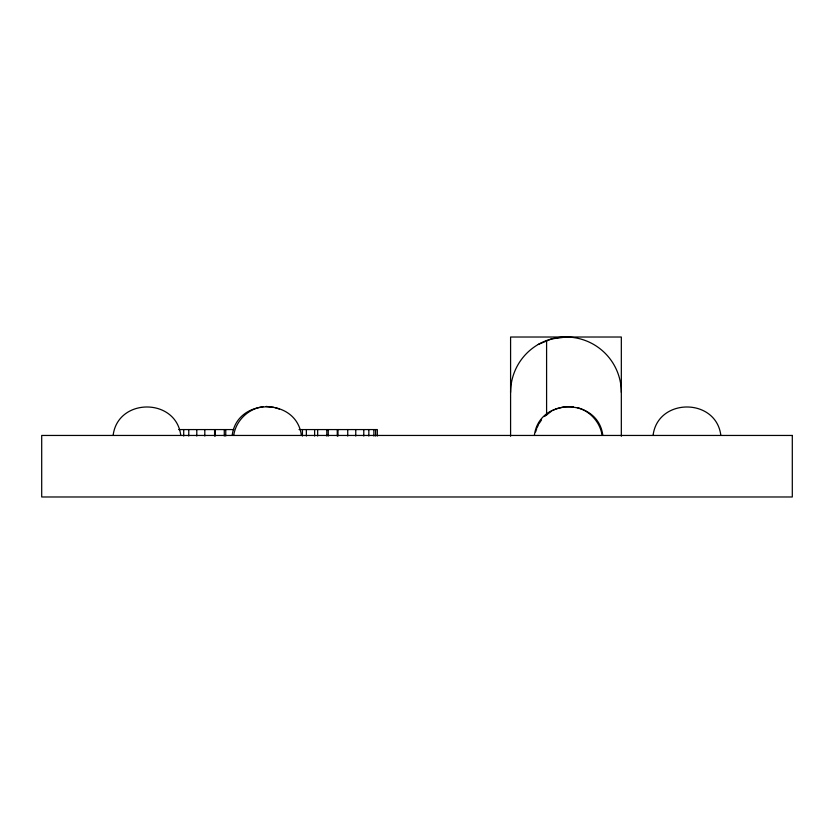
<?xml version="1.0" encoding="UTF-8"?>
<svg xmlns="http://www.w3.org/2000/svg" width="834" height="834" viewBox="0 0 834 834"><rect width="100%" height="100%" fill="white"/><g stroke="black" fill="none" stroke-linecap="round" stroke-linejoin="round"><path stroke-width="1.25" d="M113.153 435.265C117.896 397.568 176.026 397.568 180.759 435.265M232.196 435.265C237.033 397.391 296.56 397.318 301.355 435.265M233.739 435.265C235.855 420.649 248.428 408.514 263.064 406.711M534.406 435.223C539.181 397.359 597.978 397.547 602.794 435.265M653.095 435.265C657.859 397.568 716.062 397.568 720.826 435.265M535.605 431.949L536.689 428.749M537.054 427.686L538.545 424.652M539.045 423.641L541.547 419.898M544.519 416.51L551.649 411.037M552.661 410.536L554.683 409.536M538.274 344.432L551.628 338.906L565.963 337.019A55.367 55.367 0 0 1 621.33 392.387M555.684 409.035L564.378 406.711L573.365 406.711M178.664 429.573L233.749 429.573M299.041 429.573L377.333 429.573L377.333 436.036M266.14 406.419L273.948 407.367M275.053 407.597L279.317 409.035M577.138 407.545C589.899 410.912 600.136 422.15 602.085 435.223M621.33 436.255L621.33 337.019L510.585 337.019L510.585 436.255M546.593 340.991L546.593 415.134M375.613 429.573L375.613 436.036M373.882 429.573L373.882 436.036M368.837 429.573L368.837 436.036M363.791 429.573L363.791 436.036M355.764 429.573L355.764 436.036M347.736 429.573L347.736 436.036M337.978 429.573L337.978 436.036M337.27 429.573L337.27 436.036M328.262 429.573L328.262 436.036M326.803 429.573L326.803 436.036M317.66 429.573L317.66 436.036M314.616 429.573L314.616 436.036M306.359 429.573L306.359 436.036M302.429 429.573L302.429 436.036M225.753 429.573L225.753 436.036M224.283 429.573L224.283 436.036M215.287 429.573L215.287 436.036M214.578 429.573L214.578 436.036M204.82 429.573L204.82 436.036M196.793 429.573L196.793 436.036M188.765 429.573L188.765 436.036M183.709 429.573L183.709 436.036M510.585 392.387A55.367 55.367 0 0 1 565.963 337.019M792.3 435.452L41.7 435.452L41.7 496.981L792.3 496.981L792.3 435.452"/></g></svg>
